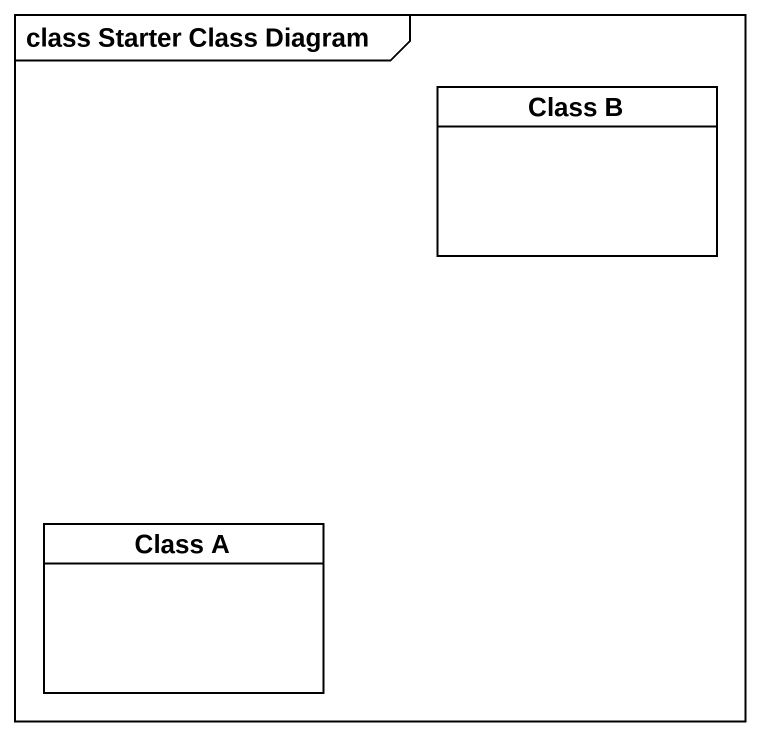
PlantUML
@startuml
mainframe class Starter Class Diagram
hide circle
hide empty members
class "Class B" as Class_B
class "Class A" as Class_A
@enduml
